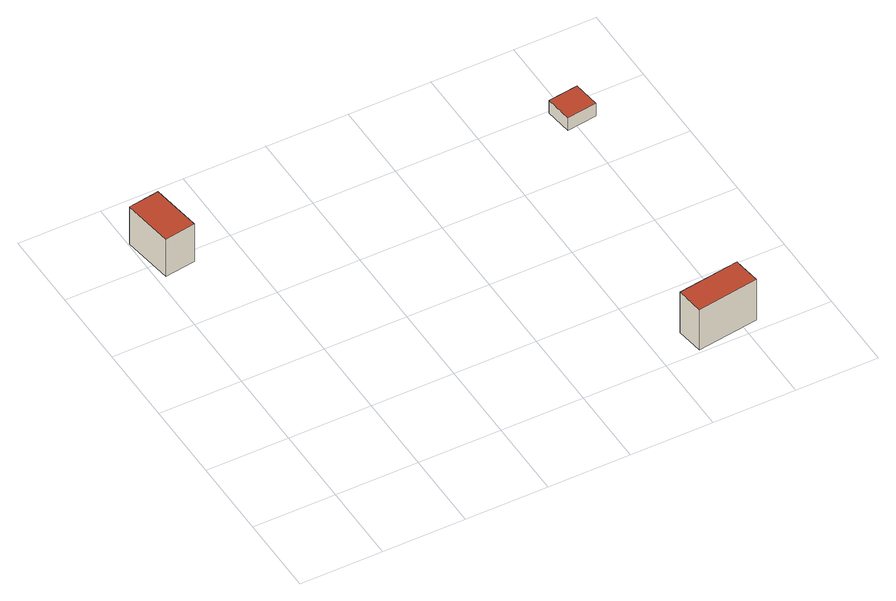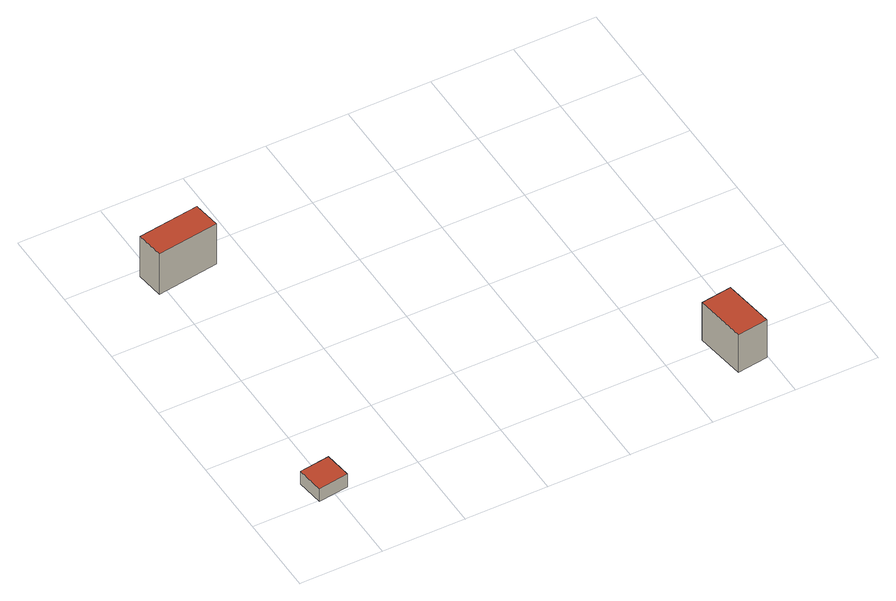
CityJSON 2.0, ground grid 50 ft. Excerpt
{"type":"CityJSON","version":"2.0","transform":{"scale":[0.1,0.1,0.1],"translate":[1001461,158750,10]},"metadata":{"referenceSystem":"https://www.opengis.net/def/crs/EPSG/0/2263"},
"CityObjects":{
"building1":{"type":"Building","attributes":{"name":"Bldg_2210021602","BIN":"3199177"},"geometry":[{"type":"MultiSurface","lod":"2","boundaries":[[[0,1,2,3]],[[4,5,6,7]],[[0,3,7,6]],[[1,0,6,5]],[[2,1,5,4]],[[3,2,4,7]]],"semantics":{"surfaces":[{"type":"RoofSurface","BIN":"3199177"},{"type":"GroundSurface"},{"type":"WallSurface"}],"values":[0,1,2,2,2,2]}}]},
"building2":{"type":"Building","attributes":{"name":"Bldg_2210007666","BIN":"3199304"},"geometry":[{"type":"MultiSurface","lod":"2","boundaries":[[[8,9,10,11]],[[12,13,14,15]],[[8,11,15,14]],[[9,8,14,13]],[[10,9,13,12]],[[11,10,12,15]]],"semantics":{"surfaces":[{"type":"RoofSurface","BIN":"3199304"},{"type":"GroundSurface"},{"type":"WallSurface"}],"values":[0,1,2,2,2,2]}}]},
"building3":{"type":"Building","attributes":{"name":"Bldg_2511000009","BIN":"3372535"},"geometry":[{"type":"MultiSurface","lod":"2","boundaries":[[[16,17,18,19]],[[20,21,22,23]],[[16,19,23,22]],[[17,16,22,21]],[[18,17,21,20]],[[19,18,20,23]]],"semantics":{"surfaces":[{"type":"RoofSurface","BIN":"3372535"},{"type":"GroundSurface"},{"type":"WallSurface"}],"values":[0,1,2,2,2,2]}}]}
},
"vertices":[
[194,2233,279],[6,2207,279],[51,1894,279],[239,1921,279],[51,1894,9],[6,2207,9],[194,2233,9],[239,1921,9],
[2555,224,318],[2180,170,318],[2204,1,318],[2579,54,318],[2204,1,27],[2180,170,27],[2555,224,27],[2579,54,27],
[2602,2007,106],[2418,1983,106],[2440,1816,106],[2624,1841,106],[2440,1816,15],[2418,1983,15],[2602,2007,15],[2624,1841,15]
]}
